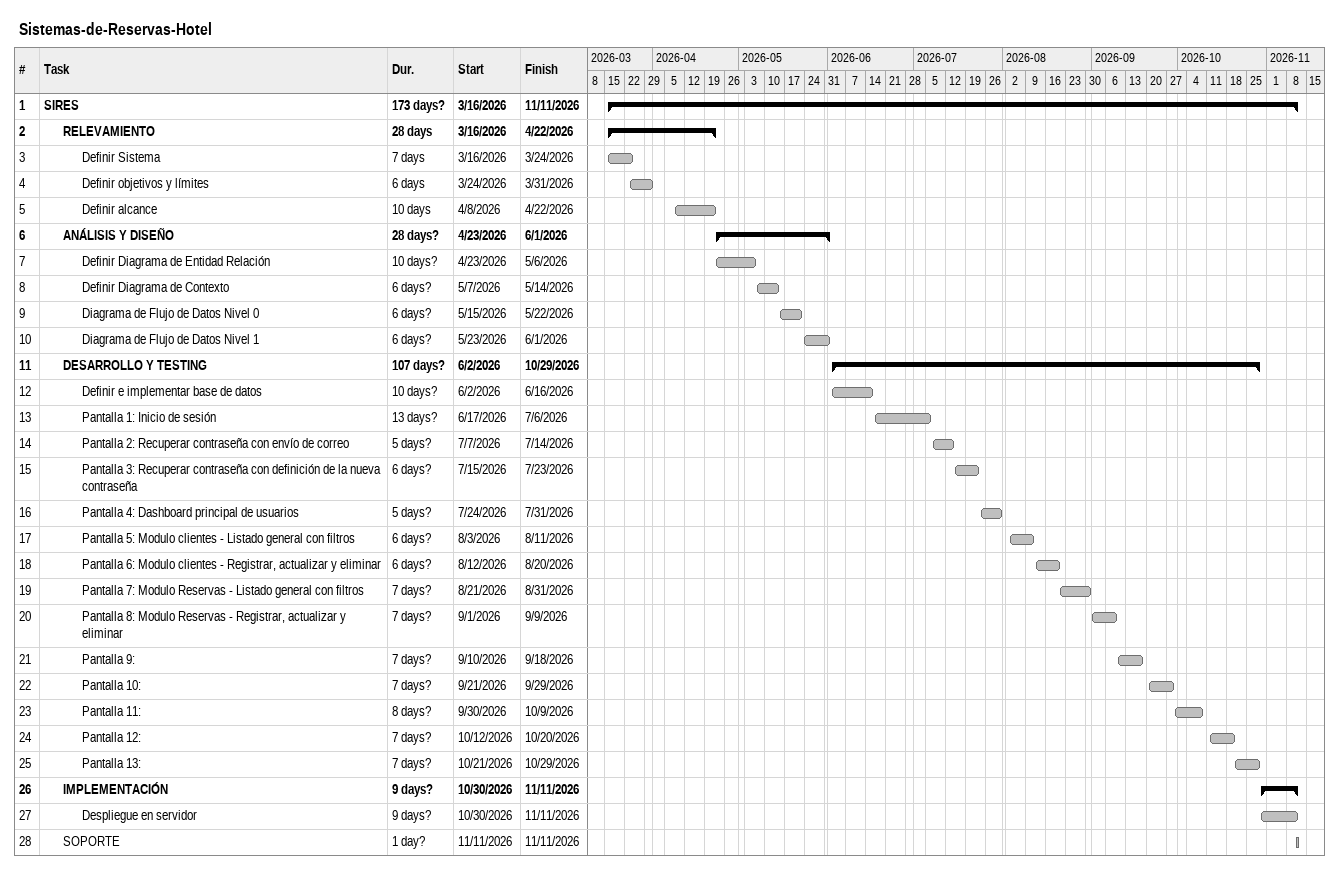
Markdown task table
Sistemas-de-Reservas-Hotel

| ID | Level | Task | Duration | Start | Finish |
|---|---|---|---|---|---|
| 1 | 1 | **SIRES** | 173d? | 2026-03-16 | 2026-11-11 |
| 2 | 2 | **RELEVAMIENTO** | 28d | 2026-03-16 | 2026-04-22 |
| 3 | 3 | Definir Sistema | 7d | 2026-03-16 | 2026-03-24 |
| 4 | 3 | Definir objetivos y límites | 6d | 2026-03-24 | 2026-03-31 |
| 5 | 3 | Definir alcance | 10d | 2026-04-08 | 2026-04-22 |
| 6 | 2 | **ANÁLISIS Y DISEÑO** | 28d? | 2026-04-23 | 2026-06-01 |
| 7 | 3 | Definir Diagrama de Entidad Relación | 10d? | 2026-04-23 | 2026-05-06 |
| 8 | 3 | Definir Diagrama de Contexto | 6d? | 2026-05-07 | 2026-05-14 |
| 9 | 3 | Diagrama de Flujo de Datos Nivel 0 | 6d? | 2026-05-15 | 2026-05-22 |
| 10 | 3 | Diagrama de Flujo de Datos Nivel 1 | 6d? | 2026-05-23 | 2026-06-01 |
| 11 | 2 | **DESARROLLO Y TESTING** | 107d? | 2026-06-02 | 2026-10-29 |
| 12 | 3 | Definir e implementar base de datos | 10d? | 2026-06-02 | 2026-06-16 |
| 13 | 3 | Pantalla 1: Inicio de sesión | 13d? | 2026-06-17 | 2026-07-06 |
| 14 | 3 | Pantalla 2: Recuperar contraseña con envío de correo | 5d? | 2026-07-07 | 2026-07-14 |
| 15 | 3 | Pantalla 3: Recuperar contraseña con definición de la nueva contraseña | 6d? | 2026-07-15 | 2026-07-23 |
| 16 | 3 | Pantalla 4: Dashboard principal de usuarios | 5d? | 2026-07-24 | 2026-07-31 |
| 17 | 3 | Pantalla 5: Modulo clientes - Listado general con filtros | 6d? | 2026-08-03 | 2026-08-11 |
| 18 | 3 | Pantalla 6: Modulo clientes - Registrar, actualizar y eliminar | 6d? | 2026-08-12 | 2026-08-20 |
| 19 | 3 | Pantalla 7: Modulo Reservas - Listado general con filtros | 7d? | 2026-08-21 | 2026-08-31 |
| 20 | 3 | Pantalla 8: Modulo Reservas - Registrar, actualizar y eliminar | 7d? | 2026-09-01 | 2026-09-09 |
| 21 | 3 | Pantalla 9: | 7d? | 2026-09-10 | 2026-09-18 |
| 22 | 3 | Pantalla 10: | 7d? | 2026-09-21 | 2026-09-29 |
| 23 | 3 | Pantalla 11: | 8d? | 2026-09-30 | 2026-10-09 |
| 24 | 3 | Pantalla 12: | 7d? | 2026-10-12 | 2026-10-20 |
| 25 | 3 | Pantalla 13: | 7d? | 2026-10-21 | 2026-10-29 |
| 26 | 2 | **IMPLEMENTACIÓN** | 9d? | 2026-10-30 | 2026-11-11 |
| 27 | 3 | Despliegue en servidor | 9d? | 2026-10-30 | 2026-11-11 |
| 28 | 2 | SOPORTE | 1d? | 2026-11-11 | 2026-11-11 |
